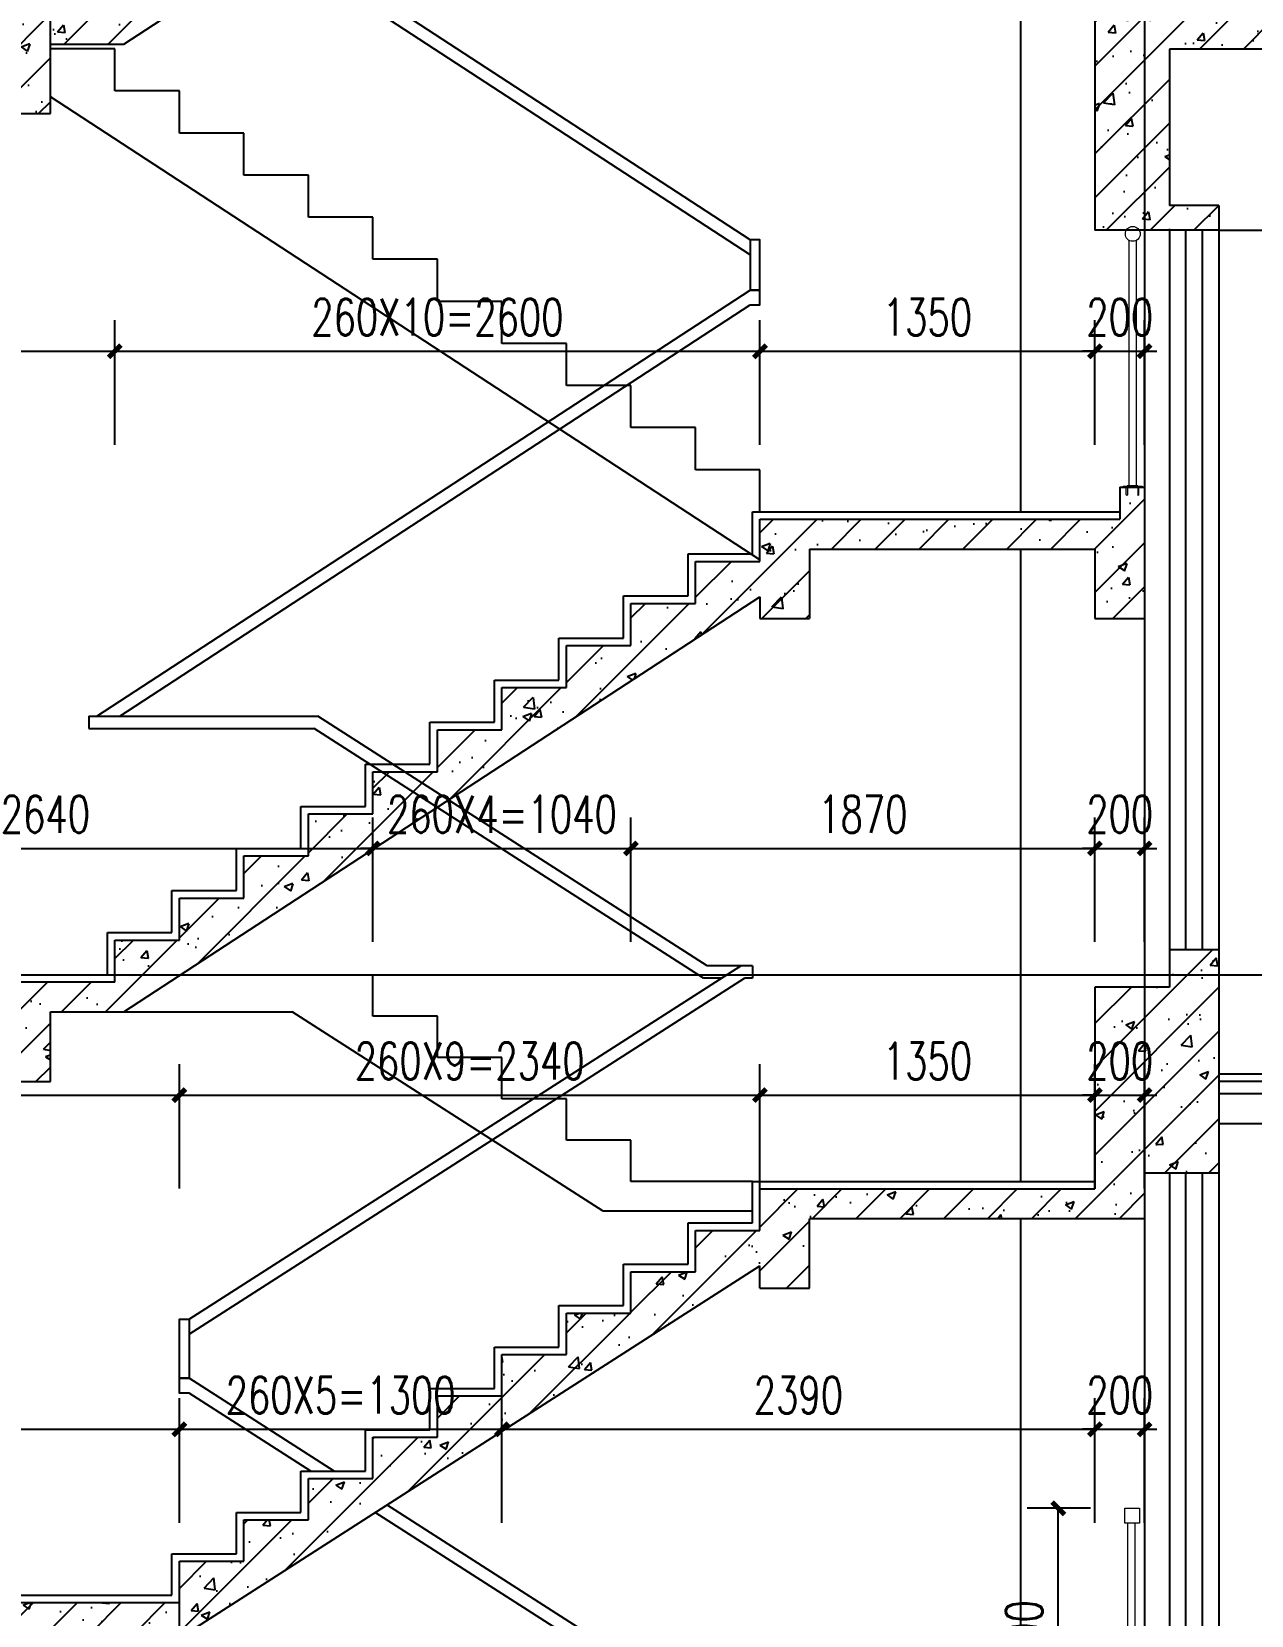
# Model space of a CAD drawing. Extents: x 1738711 to 2346805, y 1189731 to 2516152.
# Drawn here: x 1950442 to 1955357, y 1374490 to 1380872 of the extents above; entities that cross this region are included whole.
import ezdxf

# ---------------------------------------------------------------- set-up
doc = ezdxf.new("R2010")
doc.units = 0
doc.header["$LTSCALE"] = 1000
doc.header["$MEASUREMENT"] = 0
doc.linetypes.add('复件 140224通州运河二期售楼部条件图_t3$0$X-ME SHAFT SH$0$X-B2$0$WATER_LINE', pattern=[0])
for name, color, linetype in [('DOTE', 1, 'Continuous'), ('PUB_DIM', 3, 'Continuous'), ('PUB_HATCH', 8, 'Continuous'), ('S_E_STAIR', 4, 'Continuous'), ('WALL', 40, 'Continuous'), ('WINDOW', 144, 'Continuous'), ('切线', 35, 'Continuous'), ('看线', 8, 'Continuous')]:
    doc.layers.add(name, color=color, linetype=linetype)
doc.layers.add('填充', color=252, linetype='Continuous', lineweight=5)
doc.layers.add('栏杆', color=6, linetype='Continuous', lineweight=15)
doc.styles.add('_TCH_DIM_T3', font='SIMPLEX', dxfattribs={"width": 0.705882, "bigfont": 'GBCBIG'})
doc.dimstyles.new('_TCH_ARCH&&50', dxfattribs={"dimtxt": 148.75, "dimasz": 50, "dimexe": 125, "dimexo": 150, "dimgap": 63.125, "dimtad": 1, "dimdec": 0, "dimzin": 0, "dimdsep": 46, "dimtxsty": '_TCH_DIM_T3', "dimblk": 'ARCHTICK', "dimcen": 0.09, "dimclrt": 7, "dimazin": 2, "dimtfac": 1, "dimtdec": 0, "dimtix": 1, "dimtmove": 2, "dimatfit": 3, "dimfxl": 50, "dimtolj": 1, "dimtzin": 0, "dimarcsym": 0})
pattern_1 = [(45, (0, 0), (-88.3883476, 88.3883476), []), (50, (0, 0), (358.63009, -31.376067), [37.5, -412.5]), (355, (0, 0), (-69.375667, 376.096067), [30, -330]), (100.4514, (29.9, -2.6), (289.25469, 344.71977), [31.870095, -350.571056]), (46.1842, (0, 100), (533.620524, -82.75951), [56.25, -618.75]), (96.6356, (44.47, 93.1), (467.33135, 487.05894), [47.80514, -525.8565]), (351.1842, (0, 100), (467.33097, 487.0593), [45, -495]), (21, (50, 75), (298.453526, -201.309445), [37.5, -412.5]), (326, (50, 75), (121.657666, 362.57502), [30, -330]), (71.4514, (74.87, 58.22), (420.111314, 161.26525), [31.870095, -350.571056]), (37.5, (0, 0), (6.079928, 166.446927), [0, -326, 0, -335, 0, -331.25]), (7.5, (0, 0), (131.534769, 197.205856), [0, -191, 0, -318.5, 0, -126.25]), (327.5, (-111.5, 0), (266.911218, -11.277436), [0, -125, 0, -390, 0, -517.5]), (317.5, (-161.5, 0), (291.593085, 50.052491), [0, -162.5, 0, -259, 0, -367.5])]

# ---------------------------------------------------------------- blocks, each defined once
blk = doc.blocks.new('_ArchTick')
at = {"color": 0, "linetype": 'ByBlock', "const_width": 0.4}
blk.add_lwpolyline([(-0.5, -0.5), (0.5, 0.5)], dxfattribs=at)
blk = doc.blocks.new('*D289')
at = {"layer": 'Defpoints', "color": 0, "transparency": 16777216}
for p in [(1954579.4, 1374921.6), (1954859.2, 1374921.6), (1954859.2, 1373821.6)]:
    blk.add_point(p, dxfattribs=at)
at = {"layer": 'PUB_DIM', "color": 0, "lineweight": -2, "transparency": 16777216}
for p, q in [((1954709.2, 1374921.6), (1954454.4, 1374921.6)), ((1954579.4, 1373821.6), (1954579.4, 1374921.6)), ((1954709.2, 1373821.6), (1954454.4, 1373821.6))]:
    blk.add_line(p, q, dxfattribs=at)
at = {"layer": 'PUB_DIM', "color": 0, "lineweight": -2, "transparency": 16777216, "xscale": 50, "yscale": 50, "zscale": 50}
for p, rotation in [((1954579.4, 1374921.6), 90), ((1954579.4, 1373821.6), 270)]:
    blk.add_blockref('_ArchTick', p, dxfattribs=dict(at, rotation=rotation))
at = {"layer": 'PUB_DIM', "color": 7, "transparency": 16777216, "insert": (1954441.9, 1374371.6), "char_height": 148.75, "attachment_point": 5, "rotation": 90, "style": '_TCH_DIM_T3'}
blk.add_mtext('\\A1;1100', dxfattribs=at)
blk = doc.blocks.new('*D1285')
at = {"layer": 'Defpoints', "color": 0, "transparency": 16777216}
for p in [(1951036.9, 1376586.5), (1949176.9, 1376059.7), (1951036.9, 1376059.7)]:
    blk.add_point(p, dxfattribs=at)
at = {"layer": 'PUB_DIM', "color": 0, "lineweight": -2, "transparency": 16777216}
for p, q in [((1949176.9, 1376209.7), (1949176.9, 1376711.5)), ((1951036.9, 1376209.7), (1951036.9, 1376711.5)), ((1949176.9, 1376586.5), (1951036.9, 1376586.5))]:
    blk.add_line(p, q, dxfattribs=at)
at = {"layer": 'PUB_DIM', "color": 0, "lineweight": -2, "transparency": 16777216, "xscale": 50, "yscale": 50, "zscale": 50, "rotation": 180}
blk.add_blockref('_ArchTick', (1949176.9, 1376586.5), dxfattribs=at)
at = {"layer": 'PUB_DIM', "color": 0, "lineweight": -2, "transparency": 16777216, "xscale": 50, "yscale": 50, "zscale": 50}
blk.add_blockref('_ArchTick', (1951036.9, 1376586.5), dxfattribs=at)
at = {"layer": 'PUB_DIM', "color": 7, "transparency": 16777216, "insert": (1950106.9, 1376724), "char_height": 148.75, "attachment_point": 5, "style": '_TCH_DIM_T3'}
blk.add_mtext('\\A1;1860', dxfattribs=at)
blk = doc.blocks.new('*D1286')
at = {"layer": 'Defpoints', "color": 0, "transparency": 16777216}
for p in [(1953376.9, 1376586.5), (1951036.9, 1376059.7), (1953376.9, 1376059.7)]:
    blk.add_point(p, dxfattribs=at)
at = {"layer": 'PUB_DIM', "color": 0, "lineweight": -2, "transparency": 16777216}
for p, q in [((1951036.9, 1376209.7), (1951036.9, 1376711.5)), ((1953376.9, 1376209.7), (1953376.9, 1376711.5)), ((1951036.9, 1376586.5), (1953376.9, 1376586.5))]:
    blk.add_line(p, q, dxfattribs=at)
at = {"layer": 'PUB_DIM', "color": 0, "lineweight": -2, "transparency": 16777216, "xscale": 50, "yscale": 50, "zscale": 50, "rotation": 180}
blk.add_blockref('_ArchTick', (1951036.9, 1376586.5), dxfattribs=at)
at = {"layer": 'PUB_DIM', "color": 0, "lineweight": -2, "transparency": 16777216, "xscale": 50, "yscale": 50, "zscale": 50}
blk.add_blockref('_ArchTick', (1953376.9, 1376586.5), dxfattribs=at)
at = {"layer": 'PUB_DIM', "color": 7, "transparency": 16777216, "insert": (1952206.9, 1376724), "char_height": 148.75, "attachment_point": 5, "style": '_TCH_DIM_T3'}
blk.add_mtext('\\A1;260X9=2340', dxfattribs=at)
blk = doc.blocks.new('*D1287')
at = {"layer": 'Defpoints', "color": 0, "transparency": 16777216}
for p in [(1954726.9, 1376586.5), (1953376.9, 1376059.7), (1954726.9, 1376059.7)]:
    blk.add_point(p, dxfattribs=at)
at = {"layer": 'PUB_DIM', "color": 0, "lineweight": -2, "transparency": 16777216}
for p, q in [((1953376.9, 1376209.7), (1953376.9, 1376711.5)), ((1954726.9, 1376209.7), (1954726.9, 1376711.5)), ((1953376.9, 1376586.5), (1954726.9, 1376586.5))]:
    blk.add_line(p, q, dxfattribs=at)
at = {"layer": 'PUB_DIM', "color": 0, "lineweight": -2, "transparency": 16777216, "xscale": 50, "yscale": 50, "zscale": 50, "rotation": 180}
blk.add_blockref('_ArchTick', (1953376.9, 1376586.5), dxfattribs=at)
at = {"layer": 'PUB_DIM', "color": 0, "lineweight": -2, "transparency": 16777216, "xscale": 50, "yscale": 50, "zscale": 50}
blk.add_blockref('_ArchTick', (1954726.9, 1376586.5), dxfattribs=at)
at = {"layer": 'PUB_DIM', "color": 7, "transparency": 16777216, "insert": (1954051.9, 1376724), "char_height": 148.75, "attachment_point": 5, "style": '_TCH_DIM_T3'}
blk.add_mtext('\\A1;1350', dxfattribs=at)
blk = doc.blocks.new('*D1288')
at = {"layer": 'Defpoints', "color": 0, "transparency": 16777216}
for p in [(1954926.9, 1376586.5), (1954726.9, 1376059.7), (1954926.9, 1376059.7)]:
    blk.add_point(p, dxfattribs=at)
at = {"layer": 'PUB_DIM', "color": 0, "lineweight": -2, "transparency": 16777216}
for p, q in [((1954726.9, 1376209.7), (1954726.9, 1376711.5)), ((1954926.9, 1376209.7), (1954926.9, 1376711.5)), ((1954726.9, 1376586.5), (1954676.9, 1376586.5)), ((1954726.9, 1376586.5), (1954926.9, 1376586.5)), ((1954926.9, 1376586.5), (1954976.9, 1376586.5))]:
    blk.add_line(p, q, dxfattribs=at)
at = {"layer": 'PUB_DIM', "color": 0, "lineweight": -2, "transparency": 16777216, "xscale": 50, "yscale": 50, "zscale": 50}
blk.add_blockref('_ArchTick', (1954726.9, 1376586.5), dxfattribs=at)
at = {"layer": 'PUB_DIM', "color": 0, "lineweight": -2, "transparency": 16777216, "xscale": 50, "yscale": 50, "zscale": 50, "rotation": 180}
blk.add_blockref('_ArchTick', (1954926.9, 1376586.5), dxfattribs=at)
at = {"layer": 'PUB_DIM', "color": 7, "transparency": 16777216, "insert": (1954826.9, 1376724), "char_height": 148.75, "attachment_point": 5, "style": '_TCH_DIM_T3'}
blk.add_mtext('\\A1;200', dxfattribs=at)
blk = doc.blocks.new('*D1291')
at = {"layer": 'Defpoints', "color": 0, "transparency": 16777216}
for p in [(1951036.9, 1375239.9), (1949176.9, 1374713.1), (1951036.9, 1374713.1)]:
    blk.add_point(p, dxfattribs=at)
at = {"layer": 'PUB_DIM', "color": 0, "lineweight": -2, "transparency": 16777216}
for p, q in [((1949176.9, 1374863.1), (1949176.9, 1375364.9)), ((1951036.9, 1374863.1), (1951036.9, 1375364.9)), ((1949176.9, 1375239.9), (1951036.9, 1375239.9))]:
    blk.add_line(p, q, dxfattribs=at)
at = {"layer": 'PUB_DIM', "color": 0, "lineweight": -2, "transparency": 16777216, "xscale": 50, "yscale": 50, "zscale": 50, "rotation": 180}
blk.add_blockref('_ArchTick', (1949176.9, 1375239.9), dxfattribs=at)
at = {"layer": 'PUB_DIM', "color": 0, "lineweight": -2, "transparency": 16777216, "xscale": 50, "yscale": 50, "zscale": 50}
blk.add_blockref('_ArchTick', (1951036.9, 1375239.9), dxfattribs=at)
at = {"layer": 'PUB_DIM', "color": 7, "transparency": 16777216, "insert": (1950106.9, 1375377.4), "char_height": 148.75, "attachment_point": 5, "style": '_TCH_DIM_T3'}
blk.add_mtext('\\A1;1860', dxfattribs=at)
blk = doc.blocks.new('*D1292')
at = {"layer": 'Defpoints', "color": 0, "transparency": 16777216}
for p in [(1952336.9, 1375239.9), (1951036.9, 1374713.1), (1952336.9, 1374713.1)]:
    blk.add_point(p, dxfattribs=at)
at = {"layer": 'PUB_DIM', "color": 0, "lineweight": -2, "transparency": 16777216}
for p, q in [((1951036.9, 1374863.1), (1951036.9, 1375364.9)), ((1952336.9, 1374863.1), (1952336.9, 1375364.9)), ((1951036.9, 1375239.9), (1952336.9, 1375239.9))]:
    blk.add_line(p, q, dxfattribs=at)
at = {"layer": 'PUB_DIM', "color": 0, "lineweight": -2, "transparency": 16777216, "xscale": 50, "yscale": 50, "zscale": 50, "rotation": 180}
blk.add_blockref('_ArchTick', (1951036.9, 1375239.9), dxfattribs=at)
at = {"layer": 'PUB_DIM', "color": 0, "lineweight": -2, "transparency": 16777216, "xscale": 50, "yscale": 50, "zscale": 50}
blk.add_blockref('_ArchTick', (1952336.9, 1375239.9), dxfattribs=at)
at = {"layer": 'PUB_DIM', "color": 7, "transparency": 16777216, "insert": (1951686.9, 1375377.4), "char_height": 148.75, "attachment_point": 5, "style": '_TCH_DIM_T3'}
blk.add_mtext('\\A1;260X5=1300', dxfattribs=at)
blk = doc.blocks.new('*D1293')
at = {"layer": 'Defpoints', "color": 0, "transparency": 16777216}
for p in [(1954726.9, 1375239.9), (1952336.9, 1374713.1), (1954726.9, 1374713.1)]:
    blk.add_point(p, dxfattribs=at)
at = {"layer": 'PUB_DIM', "color": 0, "lineweight": -2, "transparency": 16777216}
for p, q in [((1952336.9, 1374863.1), (1952336.9, 1375364.9)), ((1954726.9, 1374863.1), (1954726.9, 1375364.9)), ((1952336.9, 1375239.9), (1954726.9, 1375239.9))]:
    blk.add_line(p, q, dxfattribs=at)
at = {"layer": 'PUB_DIM', "color": 0, "lineweight": -2, "transparency": 16777216, "xscale": 50, "yscale": 50, "zscale": 50, "rotation": 180}
blk.add_blockref('_ArchTick', (1952336.9, 1375239.9), dxfattribs=at)
at = {"layer": 'PUB_DIM', "color": 0, "lineweight": -2, "transparency": 16777216, "xscale": 50, "yscale": 50, "zscale": 50}
blk.add_blockref('_ArchTick', (1954726.9, 1375239.9), dxfattribs=at)
at = {"layer": 'PUB_DIM', "color": 7, "transparency": 16777216, "insert": (1953531.9, 1375377.4), "char_height": 148.75, "attachment_point": 5, "style": '_TCH_DIM_T3'}
blk.add_mtext('\\A1;2390', dxfattribs=at)
blk = doc.blocks.new('*D1294')
at = {"layer": 'Defpoints', "color": 0, "transparency": 16777216}
for p in [(1954926.9, 1375239.9), (1954726.9, 1374713.1), (1954926.9, 1374713.1)]:
    blk.add_point(p, dxfattribs=at)
at = {"layer": 'PUB_DIM', "color": 0, "lineweight": -2, "transparency": 16777216}
for p, q in [((1954726.9, 1374863.1), (1954726.9, 1375364.9)), ((1954926.9, 1374863.1), (1954926.9, 1375364.9)), ((1954726.9, 1375239.9), (1954676.9, 1375239.9)), ((1954726.9, 1375239.9), (1954926.9, 1375239.9)), ((1954926.9, 1375239.9), (1954976.9, 1375239.9))]:
    blk.add_line(p, q, dxfattribs=at)
at = {"layer": 'PUB_DIM', "color": 0, "lineweight": -2, "transparency": 16777216, "xscale": 50, "yscale": 50, "zscale": 50}
blk.add_blockref('_ArchTick', (1954726.9, 1375239.9), dxfattribs=at)
at = {"layer": 'PUB_DIM', "color": 0, "lineweight": -2, "transparency": 16777216, "xscale": 50, "yscale": 50, "zscale": 50, "rotation": 180}
blk.add_blockref('_ArchTick', (1954926.9, 1375239.9), dxfattribs=at)
at = {"layer": 'PUB_DIM', "color": 7, "transparency": 16777216, "insert": (1954826.9, 1375377.4), "char_height": 148.75, "attachment_point": 5, "style": '_TCH_DIM_T3'}
blk.add_mtext('\\A1;200', dxfattribs=at)
blk = doc.blocks.new('*D1359')
at = {"layer": 'Defpoints', "color": 0, "transparency": 16777216}
for p in [(1950776.9, 1379583.8), (1949176.9, 1379057), (1950776.9, 1379057)]:
    blk.add_point(p, dxfattribs=at)
at = {"layer": 'PUB_DIM', "color": 0, "lineweight": -2, "transparency": 16777216}
for p, q in [((1949176.9, 1379207), (1949176.9, 1379708.8)), ((1950776.9, 1379207), (1950776.9, 1379708.8)), ((1949176.9, 1379583.8), (1950776.9, 1379583.8))]:
    blk.add_line(p, q, dxfattribs=at)
at = {"layer": 'PUB_DIM', "color": 0, "lineweight": -2, "transparency": 16777216, "xscale": 50, "yscale": 50, "zscale": 50, "rotation": 180}
blk.add_blockref('_ArchTick', (1949176.9, 1379583.8), dxfattribs=at)
at = {"layer": 'PUB_DIM', "color": 0, "lineweight": -2, "transparency": 16777216, "xscale": 50, "yscale": 50, "zscale": 50}
blk.add_blockref('_ArchTick', (1950776.9, 1379583.8), dxfattribs=at)
at = {"layer": 'PUB_DIM', "color": 7, "transparency": 16777216, "insert": (1949976.9, 1379721.3), "char_height": 148.75, "attachment_point": 5, "style": '_TCH_DIM_T3'}
blk.add_mtext('\\A1;1600', dxfattribs=at)
blk = doc.blocks.new('*D1360')
at = {"layer": 'Defpoints', "color": 0, "transparency": 16777216}
for p in [(1953376.9, 1379583.8), (1950776.9, 1379057), (1953376.9, 1379057)]:
    blk.add_point(p, dxfattribs=at)
at = {"layer": 'PUB_DIM', "color": 0, "lineweight": -2, "transparency": 16777216}
for p, q in [((1950776.9, 1379207), (1950776.9, 1379708.8)), ((1953376.9, 1379207), (1953376.9, 1379708.8)), ((1950776.9, 1379583.8), (1953376.9, 1379583.8))]:
    blk.add_line(p, q, dxfattribs=at)
at = {"layer": 'PUB_DIM', "color": 0, "lineweight": -2, "transparency": 16777216, "xscale": 50, "yscale": 50, "zscale": 50, "rotation": 180}
blk.add_blockref('_ArchTick', (1950776.9, 1379583.8), dxfattribs=at)
at = {"layer": 'PUB_DIM', "color": 0, "lineweight": -2, "transparency": 16777216, "xscale": 50, "yscale": 50, "zscale": 50}
blk.add_blockref('_ArchTick', (1953376.9, 1379583.8), dxfattribs=at)
at = {"layer": 'PUB_DIM', "color": 7, "transparency": 16777216, "insert": (1952076.9, 1379721.3), "char_height": 148.75, "attachment_point": 5, "style": '_TCH_DIM_T3'}
blk.add_mtext('\\A1;260X10=2600', dxfattribs=at)
blk = doc.blocks.new('*D1361')
at = {"layer": 'Defpoints', "color": 0, "transparency": 16777216}
for p in [(1954726.9, 1379583.8), (1953376.9, 1379057), (1954726.9, 1379057)]:
    blk.add_point(p, dxfattribs=at)
at = {"layer": 'PUB_DIM', "color": 0, "lineweight": -2, "transparency": 16777216}
for p, q in [((1953376.9, 1379207), (1953376.9, 1379708.8)), ((1954726.9, 1379207), (1954726.9, 1379708.8)), ((1953376.9, 1379583.8), (1954726.9, 1379583.8))]:
    blk.add_line(p, q, dxfattribs=at)
at = {"layer": 'PUB_DIM', "color": 0, "lineweight": -2, "transparency": 16777216, "xscale": 50, "yscale": 50, "zscale": 50, "rotation": 180}
blk.add_blockref('_ArchTick', (1953376.9, 1379583.8), dxfattribs=at)
at = {"layer": 'PUB_DIM', "color": 0, "lineweight": -2, "transparency": 16777216, "xscale": 50, "yscale": 50, "zscale": 50}
blk.add_blockref('_ArchTick', (1954726.9, 1379583.8), dxfattribs=at)
at = {"layer": 'PUB_DIM', "color": 7, "transparency": 16777216, "insert": (1954051.9, 1379721.3), "char_height": 148.75, "attachment_point": 5, "style": '_TCH_DIM_T3'}
blk.add_mtext('\\A1;1350', dxfattribs=at)
blk = doc.blocks.new('*D1362')
at = {"layer": 'Defpoints', "color": 0, "transparency": 16777216}
for p in [(1954926.9, 1379583.8), (1954726.9, 1379057), (1954926.9, 1379057)]:
    blk.add_point(p, dxfattribs=at)
at = {"layer": 'PUB_DIM', "color": 0, "lineweight": -2, "transparency": 16777216}
for p, q in [((1954726.9, 1379207), (1954726.9, 1379708.8)), ((1954926.9, 1379207), (1954926.9, 1379708.8)), ((1954726.9, 1379583.8), (1954676.9, 1379583.8)), ((1954726.9, 1379583.8), (1954926.9, 1379583.8)), ((1954926.9, 1379583.8), (1954976.9, 1379583.8))]:
    blk.add_line(p, q, dxfattribs=at)
at = {"layer": 'PUB_DIM', "color": 0, "lineweight": -2, "transparency": 16777216, "xscale": 50, "yscale": 50, "zscale": 50}
blk.add_blockref('_ArchTick', (1954726.9, 1379583.8), dxfattribs=at)
at = {"layer": 'PUB_DIM', "color": 0, "lineweight": -2, "transparency": 16777216, "xscale": 50, "yscale": 50, "zscale": 50, "rotation": 180}
blk.add_blockref('_ArchTick', (1954926.9, 1379583.8), dxfattribs=at)
at = {"layer": 'PUB_DIM', "color": 7, "transparency": 16777216, "insert": (1954826.9, 1379721.3), "char_height": 148.75, "attachment_point": 5, "style": '_TCH_DIM_T3'}
blk.add_mtext('\\A1;200', dxfattribs=at)
blk = doc.blocks.new('*D1365')
at = {"layer": 'Defpoints', "color": 0, "transparency": 16777216}
for p in [(1951816.9, 1377580.8), (1949176.9, 1377054), (1951816.9, 1377054)]:
    blk.add_point(p, dxfattribs=at)
at = {"layer": 'PUB_DIM', "color": 0, "lineweight": -2, "transparency": 16777216}
for p, q in [((1949176.9, 1377204), (1949176.9, 1377705.8)), ((1951816.9, 1377204), (1951816.9, 1377705.8)), ((1949176.9, 1377580.8), (1951816.9, 1377580.8))]:
    blk.add_line(p, q, dxfattribs=at)
at = {"layer": 'PUB_DIM', "color": 0, "lineweight": -2, "transparency": 16777216, "xscale": 50, "yscale": 50, "zscale": 50, "rotation": 180}
blk.add_blockref('_ArchTick', (1949176.9, 1377580.8), dxfattribs=at)
at = {"layer": 'PUB_DIM', "color": 0, "lineweight": -2, "transparency": 16777216, "xscale": 50, "yscale": 50, "zscale": 50}
blk.add_blockref('_ArchTick', (1951816.9, 1377580.8), dxfattribs=at)
at = {"layer": 'PUB_DIM', "color": 7, "transparency": 16777216, "insert": (1950496.9, 1377718.3), "char_height": 148.75, "attachment_point": 5, "style": '_TCH_DIM_T3'}
blk.add_mtext('\\A1;2640', dxfattribs=at)
blk = doc.blocks.new('*D1366')
at = {"layer": 'Defpoints', "color": 0, "transparency": 16777216}
for p in [(1952856.9, 1377580.8), (1951816.9, 1377054), (1952856.9, 1377054)]:
    blk.add_point(p, dxfattribs=at)
at = {"layer": 'PUB_DIM', "color": 0, "lineweight": -2, "transparency": 16777216}
for p, q in [((1951816.9, 1377204), (1951816.9, 1377705.8)), ((1952856.9, 1377204), (1952856.9, 1377705.8)), ((1951816.9, 1377580.8), (1951766.9, 1377580.8)), ((1951816.9, 1377580.8), (1952856.9, 1377580.8)), ((1952856.9, 1377580.8), (1952906.9, 1377580.8))]:
    blk.add_line(p, q, dxfattribs=at)
at = {"layer": 'PUB_DIM', "color": 0, "lineweight": -2, "transparency": 16777216, "xscale": 50, "yscale": 50, "zscale": 50}
blk.add_blockref('_ArchTick', (1951816.9, 1377580.8), dxfattribs=at)
at = {"layer": 'PUB_DIM', "color": 0, "lineweight": -2, "transparency": 16777216, "xscale": 50, "yscale": 50, "zscale": 50, "rotation": 180}
blk.add_blockref('_ArchTick', (1952856.9, 1377580.8), dxfattribs=at)
at = {"layer": 'PUB_DIM', "color": 7, "transparency": 16777216, "insert": (1952336.9, 1377718.3), "char_height": 148.75, "attachment_point": 5, "style": '_TCH_DIM_T3'}
blk.add_mtext('\\A1;260X4=1040', dxfattribs=at)
blk = doc.blocks.new('*D1367')
at = {"layer": 'Defpoints', "color": 0, "transparency": 16777216}
for p in [(1954726.9, 1377580.8), (1952856.9, 1377054), (1954726.9, 1377054)]:
    blk.add_point(p, dxfattribs=at)
at = {"layer": 'PUB_DIM', "color": 0, "lineweight": -2, "transparency": 16777216}
for p, q in [((1952856.9, 1377204), (1952856.9, 1377705.8)), ((1954726.9, 1377204), (1954726.9, 1377705.8)), ((1952856.9, 1377580.8), (1954726.9, 1377580.8))]:
    blk.add_line(p, q, dxfattribs=at)
at = {"layer": 'PUB_DIM', "color": 0, "lineweight": -2, "transparency": 16777216, "xscale": 50, "yscale": 50, "zscale": 50, "rotation": 180}
blk.add_blockref('_ArchTick', (1952856.9, 1377580.8), dxfattribs=at)
at = {"layer": 'PUB_DIM', "color": 0, "lineweight": -2, "transparency": 16777216, "xscale": 50, "yscale": 50, "zscale": 50}
blk.add_blockref('_ArchTick', (1954726.9, 1377580.8), dxfattribs=at)
at = {"layer": 'PUB_DIM', "color": 7, "transparency": 16777216, "insert": (1953791.9, 1377718.3), "char_height": 148.75, "attachment_point": 5, "style": '_TCH_DIM_T3'}
blk.add_mtext('\\A1;1870', dxfattribs=at)
blk = doc.blocks.new('*D1368')
at = {"layer": 'Defpoints', "color": 0, "transparency": 16777216}
for p in [(1954926.9, 1377580.8), (1954726.9, 1377054), (1954926.9, 1377054)]:
    blk.add_point(p, dxfattribs=at)
at = {"layer": 'PUB_DIM', "color": 0, "lineweight": -2, "transparency": 16777216}
for p, q in [((1954726.9, 1377204), (1954726.9, 1377705.8)), ((1954926.9, 1377204), (1954926.9, 1377705.8)), ((1954726.9, 1377580.8), (1954676.9, 1377580.8)), ((1954726.9, 1377580.8), (1954926.9, 1377580.8)), ((1954926.9, 1377580.8), (1954976.9, 1377580.8))]:
    blk.add_line(p, q, dxfattribs=at)
at = {"layer": 'PUB_DIM', "color": 0, "lineweight": -2, "transparency": 16777216, "xscale": 50, "yscale": 50, "zscale": 50}
blk.add_blockref('_ArchTick', (1954726.9, 1377580.8), dxfattribs=at)
at = {"layer": 'PUB_DIM', "color": 0, "lineweight": -2, "transparency": 16777216, "xscale": 50, "yscale": 50, "zscale": 50, "rotation": 180}
blk.add_blockref('_ArchTick', (1954926.9, 1377580.8), dxfattribs=at)
at = {"layer": 'PUB_DIM', "color": 7, "transparency": 16777216, "insert": (1954826.9, 1377718.3), "char_height": 148.75, "attachment_point": 5, "style": '_TCH_DIM_T3'}
blk.add_mtext('\\A1;200', dxfattribs=at)

msp = doc.modelspace()

# ---------------------------------------------------------------- hatches: boundary and pattern name
at = {"layer": 'PUB_HATCH', "linetype": '复件 140224通州运河二期售楼部条件图_t3$0$X-ME SHAFT SH$0$X-B2$0$WATER_LINE'}
h = msp.add_hatch(dxfattribs=at)
h.set_pattern_fill('钢筋混凝土', color=256, scale=50, style=0)
h.set_pattern_definition(pattern_1)
h.paths.add_polyline_path([(1950516.9, 1380821.6), (1950812.6, 1380821.6), (1953376.9, 1382494.1), (1953376.9, 1382406.9), (1953576.9, 1382406.9), (1953576.9, 1382686.9), (1954626.9, 1382686.9), (1954626.9, 1382406.9), (1954826.9, 1382406.9), (1954826.9, 1382936.9), (1954726.9, 1382936.9), (1954726.9, 1382806.9), (1953376.9, 1382806.9), (1953376.9, 1382637.3), (1953116.9, 1382637.3), (1953116.9, 1382467.8), (1952856.9, 1382467.8), (1952856.9, 1382298.2), (1952596.9, 1382298.2), (1952596.9, 1382128.6), (1952336.9, 1382128.6), (1952336.9, 1381959), (1952076.9, 1381959), (1952076.9, 1381789.5), (1951816.9, 1381789.5), (1951816.9, 1381619.9), (1951556.9, 1381619.9), (1951556.9, 1381450.3), (1951296.9, 1381450.3), (1951296.9, 1381280.8), (1951036.9, 1381280.8), (1951036.9, 1381111.2), (1950776.9, 1381111.2), (1950776.9, 1380941.6), (1948976.9, 1380941.6), (1948976.9, 1380541.6), (1949176.9, 1380541.6), (1949176.9, 1380821.6), (1950316.9, 1380821.6), (1950316.9, 1380541.6), (1950516.9, 1380541.6)])
h = msp.add_hatch(dxfattribs=at)
h.set_pattern_fill('钢筋混凝土', color=256, scale=50, style=0)
h.set_pattern_definition(pattern_1)
h.paths.add_polyline_path([(1955026.9, 1380801.6), (1956926.9, 1380801.6), (1956926.9, 1380071.6), (1957226.9, 1380071.6), (1957226.9, 1381871.6), (1957046.9, 1381871.6), (1957046.9, 1381791.6), (1957126.9, 1381791.6), (1957126.9, 1380921.6), (1955026.9, 1380921.6), (1955026.9, 1381791.6), (1955106.9, 1381791.6), (1955106.9, 1381871.6), (1954826.9, 1381871.6), (1954826.9, 1380921.6), (1954726.9, 1380921.6), (1954726.9, 1380071.6), (1955226.9, 1380071.6), (1955226.9, 1380171.6), (1955026.9, 1380171.6)])
h = msp.add_hatch(dxfattribs=at)
h.set_pattern_fill('钢筋混凝土', color=256, scale=50, style=0)
h.set_pattern_definition(pattern_1)
h.paths.add_polyline_path([(1953376.9, 1378594.1), (1953376.9, 1378506.9), (1953576.9, 1378506.9), (1953576.9, 1378786.9), (1954726.9, 1378786.9), (1954726.9, 1378506.9), (1954926.9, 1378506.9), (1954926.9, 1379036.9), (1954826.9, 1379036.9), (1954826.9, 1378906.9), (1953376.9, 1378906.9), (1953376.9, 1378737.3), (1953116.9, 1378737.3), (1953116.9, 1378567.8), (1952856.9, 1378567.8), (1952856.9, 1378398.2), (1952596.9, 1378398.2), (1952596.9, 1378228.6), (1952336.9, 1378228.6), (1952336.9, 1378059), (1952076.9, 1378059), (1952076.9, 1377889.5), (1951816.9, 1377889.5), (1951816.9, 1377719.9), (1951556.9, 1377719.9), (1951556.9, 1377550.3), (1951296.9, 1377550.3), (1951296.9, 1377380.8), (1951036.9, 1377380.8), (1951036.9, 1377211.2), (1950776.9, 1377211.2), (1950776.9, 1377041.6), (1948976.9, 1377041.6), (1948976.9, 1376641.6), (1949176.9, 1376641.6), (1949176.9, 1376921.6), (1950316.9, 1376921.6), (1950316.9, 1376641.6), (1950516.9, 1376641.6), (1950516.9, 1376921.6), (1950812.6, 1376921.6)])
h = msp.add_hatch(dxfattribs=at)
h.set_pattern_fill('钢筋混凝土', color=256, scale=50, style=0)
h.set_pattern_definition([(45, (1948134.23, 1373287.23), (-88.3883, 88.3883), []), (50, (1948134.23, 1373287.23), (358.63, -31.376), [37.5, -412.5]), (355, (1948134.23, 1373287.23), (-69.376, 376.096), [30, -330]), (100.4514, (1948164.1, 1373284.6), (289.255, 344.72), [31.87, -350.571]), (46.184, (1948134.23, 1373387.23), (533.62, -82.76), [56.25, -618.75]), (96.6356, (1948178.7, 1373380.33), (467.33, 487.06), [47.805, -525.856]), (351.184, (1948134.23, 1373387.2), (467.33, 487.06), [45, -495]), (21, (1948184.23, 1373362.23), (298.454, -201.309), [37.5, -412.5]), (326, (1948184.23, 1373362.23), (121.658, 362.575), [30, -330]), (71.4514, (1948209.1, 1373345.45), (420.111, 161.265), [31.87, -350.571]), (37.5, (1948134.23, 1373287.23), (6.08, 166.447), [0, -326, 0, -335, 0, -331.25]), (7.5, (1948134.23, 1373287.23), (131.5348, 197.206), [0, -191, 0, -318.5, 0, -126.25]), (327.5, (1948022.73, 1373287.23), (266.9112, -11.2774), [0, -125, 0, -390, 0, -517.5]), (317.5, (1947972.73, 1373287.23), (291.593, 50.0525), [0, -162.5, 0, -259, 0, -367.5])])
h.paths.add_polyline_path([(1948226.9, 1373371.6), (1948026.9, 1373371.6), (1948026.9, 1373171.6), (1948226.9, 1373171.6)])
h.paths.add_polyline_path([(1953376.9, 1375899.1), (1953376.9, 1375808.3), (1953576.9, 1375808.3), (1953576.9, 1376088.3), (1954926.9, 1376088.3), (1954926.9, 1376271.6), (1955226.9, 1376271.6), (1955226.9, 1377171.6), (1955026.9, 1377171.6), (1955026.9, 1377021.6), (1954726.9, 1377021.6), (1954726.9, 1376208.3), (1953376.9, 1376208.3), (1953376.9, 1376041.6), (1953116.9, 1376041.6), (1953116.9, 1375875), (1952856.9, 1375875), (1952856.9, 1375708.3), (1952596.9, 1375708.3), (1952596.9, 1375541.6), (1952336.9, 1375541.6), (1952336.9, 1375375), (1952076.9, 1375375), (1952076.9, 1375208.3), (1951816.9, 1375208.3), (1951816.9, 1375041.6), (1951556.9, 1375041.6), (1951556.9, 1374875), (1951296.9, 1374875), (1951296.9, 1374708.3), (1951036.9, 1374708.3), (1951036.9, 1374541.6), (1948026.9, 1374541.6), (1948026.9, 1374141.6), (1948226.9, 1374141.6), (1948226.9, 1374421.6), (1948976.9, 1374421.6), (1948976.9, 1374133.9), (1949176.9, 1374133.9), (1949176.9, 1374421.6), (1950316.9, 1374421.6), (1950316.9, 1374141.6), (1950516.9, 1374141.6), (1950516.9, 1374421.6), (1951072.1, 1374421.6)])

# ---------------------------------------------------------------- linework, layer by layer
at = {"layer": 'DOTE'}
for p, q in [((1954926.9, 1397223.8), (1954926.9, 1370014.9)), ((1946216.3, 1377071.6), (1957770.6, 1377071.6))]:
    msp.add_line(p, q, dxfattribs=at)
at = {"layer": 'S_E_STAIR'}
for p, q in [((1953336.9, 1379972.6), (1951423.8, 1381220.3)), ((1953336.9, 1380032.6), (1951469.8, 1381250.3)), ((1950516.9, 1380802.2), (1950516.9, 1380971.7)), ((1950776.9, 1380802.2), (1950516.9, 1380802.2)), ((1950776.9, 1380632.6), (1950776.9, 1380802.2)), ((1953376.9, 1378744.1), (1950516.9, 1380609.3)), ((1951036.9, 1380632.6), (1950776.9, 1380632.6)), ((1951036.9, 1380463), (1951036.9, 1380632.6)), ((1951296.9, 1380463), (1951036.9, 1380463)), ((1951296.9, 1380293.5), (1951296.9, 1380463)), ((1951556.9, 1380293.5), (1951296.9, 1380293.5)), ((1951556.9, 1380123.9), (1951556.9, 1380293.5)), ((1951816.9, 1380123.9), (1951556.9, 1380123.9)), ((1951816.9, 1379954.3), (1951816.9, 1380123.9)), ((1952076.9, 1379954.3), (1951816.9, 1379954.3)), ((1952076.9, 1379784.7), (1952076.9, 1379954.3)), ((1950704.4, 1378113.5), (1953336.9, 1379830.4)), ((1950796.4, 1378113.5), (1953336.9, 1379770.4)), ((1952336.9, 1379784.7), (1952076.9, 1379784.7)), ((1952336.9, 1379615.2), (1952336.9, 1379784.7)), ((1952596.9, 1379615.2), (1952336.9, 1379615.2)), ((1952596.9, 1379445.6), (1952596.9, 1379615.2)), ((1952856.9, 1379445.6), (1952596.9, 1379445.6)), ((1952856.9, 1379276), (1952856.9, 1379445.6)), ((1953116.9, 1379276), (1952856.9, 1379276)), ((1953116.9, 1379106.5), (1953116.9, 1379276)), ((1953376.9, 1379106.5), (1953116.9, 1379106.5)), ((1953376.9, 1378936.9), (1953376.9, 1379106.5)), ((1950671.9, 1378113.5), (1950671.9, 1378063.2)), ((1950671.9, 1378113.5), (1951595.6, 1378113.5)), ((1953164.3, 1377107.9), (1951595.6, 1378113.5)), ((1950671.9, 1378063.2), (1951580.4, 1378063.2)), ((1953149.5, 1377057.4), (1951580.4, 1378063.2)), ((1951042.6, 1377071.6), (1951816.9, 1377071.6)), ((1951076.9, 1375683.2), (1953299.5, 1377107.9)), ((1951816.9, 1376905), (1951816.9, 1377071.6)), ((1953346.9, 1377107.9), (1953164.3, 1377107.9)), ((1953346.9, 1377107.9), (1953346.9, 1377057.4)), ((1951076.9, 1375623.2), (1953314.3, 1377057.4)), ((1953220.7, 1377057.4), (1953149.5, 1377057.4)), ((1953346.9, 1377057.4), (1953314.3, 1377057.4)), ((1950812.6, 1376921.6), (1951491.7, 1376921.6)), ((1952744.9, 1376118.3), (1951491.7, 1376921.6)), ((1952076.9, 1376905), (1951816.9, 1376905)), ((1952076.9, 1376738.3), (1952076.9, 1376905)), ((1952336.9, 1376738.3), (1952076.9, 1376738.3)), ((1952336.9, 1376571.6), (1952336.9, 1376738.3)), ((1952596.9, 1376571.6), (1952336.9, 1376571.6)), ((1952596.9, 1376405), (1952596.9, 1376571.6)), ((1952856.9, 1376405), (1952596.9, 1376405)), ((1952856.9, 1376238.3), (1952856.9, 1376405)), ((1953346.9, 1376238.3), (1952856.9, 1376238.3)), ((1953346.9, 1376118.3), (1952744.9, 1376118.3)), ((1951660.9, 1375071.6), (1951076.9, 1375446)), ((1951567.3, 1375071.6), (1951076.9, 1375386)), ((1952629.5, 1374390.7), (1951826.7, 1374905.4)), ((1952644.3, 1374441.2), (1951873.5, 1374935.4)), ((1951036.9, 1374405), (1951036.9, 1374571.6))]:
    msp.add_line(p, q, dxfattribs=at)
for points in [[(1953336.9, 1379830.4), (1953376.9, 1379830.4), (1953376.9, 1380032.6), (1953336.9, 1380032.6)], [(1951076.9, 1375446), (1951036.9, 1375446), (1951036.9, 1375683.2), (1951076.9, 1375683.2)]]:
    msp.add_lwpolyline(points, close=True, dxfattribs=at)
for points in [[(1953336.9, 1379770.4), (1953376.9, 1379770.4), (1953376.9, 1379830.4), (1953336.9, 1379830.4)], [(1951076.9, 1375386), (1951036.9, 1375386), (1951036.9, 1375446), (1951076.9, 1375446)]]:
    msp.add_lwpolyline(points, dxfattribs=at)
at = {"layer": 'WALL'}
for p, q in [((1950812.6, 1380821.6), (1953376.9, 1382494.1)), ((1954726.9, 1380921.6), (1954726.9, 1380071.6)), ((1950516.9, 1380821.6), (1950812.6, 1380821.6)), ((1950516.9, 1380541.6), (1950516.9, 1380821.6)), ((1956926.9, 1380801.6), (1955026.9, 1380801.6)), ((1955026.9, 1380801.6), (1955026.9, 1380171.6)), ((1950316.9, 1380541.6), (1950516.9, 1380541.6)), ((1955226.9, 1380171.6), (1955026.9, 1380171.6)), ((1955226.9, 1380171.6), (1955226.9, 1380071.6)), ((1955226.9, 1380071.6), (1954726.9, 1380071.6)), ((1954826.9, 1379036.9), (1954926.9, 1379036.9)), ((1954826.9, 1379036.9), (1954826.9, 1378906.9)), ((1954926.9, 1379036.9), (1954926.9, 1378506.9)), ((1953376.9, 1378737.3), (1953376.9, 1378906.9)), ((1953376.9, 1378906.9), (1954826.9, 1378906.9)), ((1953116.9, 1378567.8), (1953116.9, 1378737.3)), ((1953116.9, 1378737.3), (1953376.9, 1378737.3)), ((1953576.9, 1378786.9), (1954726.9, 1378786.9)), ((1953576.9, 1378786.9), (1953576.9, 1378506.9)), ((1954726.9, 1378786.9), (1954726.9, 1378506.9)), ((1950812.6, 1376921.6), (1953376.9, 1378594.1)), ((1952856.9, 1378398.2), (1952856.9, 1378567.8)), ((1952856.9, 1378567.8), (1953116.9, 1378567.8)), ((1953376.9, 1378594.1), (1953376.9, 1378506.9)), ((1953376.9, 1378506.9), (1953576.9, 1378506.9)), ((1954726.9, 1378506.9), (1954926.9, 1378506.9)), ((1952596.9, 1378228.6), (1952596.9, 1378398.2)), ((1952596.9, 1378398.2), (1952856.9, 1378398.2)), ((1952336.9, 1378059), (1952336.9, 1378228.6)), ((1952336.9, 1378228.6), (1952596.9, 1378228.6)), ((1952076.9, 1377889.5), (1952076.9, 1378059)), ((1952076.9, 1378059), (1952336.9, 1378059)), ((1951816.9, 1377719.9), (1951816.9, 1377889.5)), ((1951816.9, 1377889.5), (1952076.9, 1377889.5)), ((1951556.9, 1377550.3), (1951556.9, 1377719.9)), ((1951556.9, 1377719.9), (1951816.9, 1377719.9)), ((1951296.9, 1377380.8), (1951296.9, 1377550.3)), ((1951296.9, 1377550.3), (1951556.9, 1377550.3)), ((1951036.9, 1377211.2), (1951036.9, 1377380.8)), ((1951036.9, 1377380.8), (1951296.9, 1377380.8)), ((1950776.9, 1377041.6), (1950776.9, 1377211.2)), ((1950776.9, 1377211.2), (1951036.9, 1377211.2)), ((1955226.9, 1377171.6), (1955026.9, 1377171.6)), ((1955026.9, 1377171.6), (1955026.9, 1377021.6)), ((1955226.9, 1377171.6), (1955226.9, 1376271.6)), ((1950776.9, 1377041.6), (1948976.9, 1377041.6)), ((1954726.9, 1377021.6), (1954726.9, 1376208.3)), ((1955026.9, 1377021.6), (1954726.9, 1377021.6)), ((1950516.9, 1376641.6), (1950516.9, 1376921.6)), ((1950516.9, 1376921.6), (1950812.6, 1376921.6)), ((1950316.9, 1376641.6), (1950516.9, 1376641.6)), ((1955226.9, 1376271.6), (1954926.9, 1376271.6)), ((1954926.9, 1376271.6), (1954926.9, 1376088.3)), ((1953376.9, 1376208.3), (1954726.9, 1376208.3)), ((1953376.9, 1376041.6), (1953376.9, 1376208.3)), ((1954926.9, 1376088.3), (1953576.9, 1376088.3)), ((1953576.9, 1375808.3), (1953576.9, 1376088.3)), ((1953116.9, 1375875), (1953116.9, 1376041.6)), ((1953116.9, 1376041.6), (1953376.9, 1376041.6)), ((1951072.1, 1374421.6), (1953376.9, 1375899.1)), ((1952856.9, 1375708.3), (1952856.9, 1375875)), ((1952856.9, 1375875), (1953116.9, 1375875)), ((1953376.9, 1375808.3), (1953376.9, 1375899.1)), ((1953376.9, 1375808.3), (1953576.9, 1375808.3)), ((1952596.9, 1375541.6), (1952596.9, 1375708.3)), ((1952596.9, 1375708.3), (1952856.9, 1375708.3)), ((1952336.9, 1375375), (1952336.9, 1375541.6)), ((1952336.9, 1375541.6), (1952596.9, 1375541.6)), ((1952076.9, 1375208.3), (1952076.9, 1375375)), ((1952076.9, 1375375), (1952336.9, 1375375)), ((1951816.9, 1375041.6), (1951816.9, 1375208.3)), ((1951816.9, 1375208.3), (1952076.9, 1375208.3)), ((1951556.9, 1374875), (1951556.9, 1375041.6)), ((1951556.9, 1375041.6), (1951816.9, 1375041.6)), ((1951296.9, 1374875), (1951556.9, 1374875)), ((1951296.9, 1374708.3), (1951296.9, 1374875)), ((1951036.9, 1374708.3), (1951296.9, 1374708.3)), ((1951036.9, 1374541.6), (1951036.9, 1374708.3)), ((1948026.9, 1374541.6), (1951036.9, 1374541.6))]:
    msp.add_line(p, q, dxfattribs=at)
at = {"layer": 'WINDOW'}
for p, q in [((1955026.9, 1380071.6), (1955026.9, 1377171.6)), ((1955093.6, 1377171.6), (1955093.6, 1380071.6)), ((1955160.2, 1377171.6), (1955160.2, 1380071.6)), ((1955226.9, 1380071.6), (1955226.9, 1377171.6)), ((1955026.9, 1376271.6), (1955026.9, 1371071.6)), ((1955093.6, 1371071.6), (1955093.6, 1376271.6)), ((1955160.2, 1371071.6), (1955160.2, 1376271.6)), ((1955226.9, 1376271.6), (1955226.9, 1371071.6))]:
    msp.add_line(p, q, dxfattribs=at)
msp.add_lwpolyline([(1957226.9, 1376671.6), (1955226.9, 1376671.6), (1955226.9, 1376642.8), (1957226.9, 1376642.8)], close=True, dxfattribs=at)
at = {"layer": '切线'}
for p, q in [((1953346.9, 1378767.3), (1953346.9, 1378936.9)), ((1953346.9, 1378936.9), (1954826.9, 1378936.9)), ((1953086.9, 1378597.8), (1953086.9, 1378767.3)), ((1953086.9, 1378767.3), (1953346.9, 1378767.3)), ((1952826.9, 1378428.2), (1952826.9, 1378597.8)), ((1952826.9, 1378597.8), (1953086.9, 1378597.8)), ((1952566.9, 1378258.6), (1952566.9, 1378428.2)), ((1952566.9, 1378428.2), (1952826.9, 1378428.2)), ((1952306.9, 1378089), (1952306.9, 1378258.6)), ((1952306.9, 1378258.6), (1952566.9, 1378258.6)), ((1952046.9, 1377919.5), (1952046.9, 1378089)), ((1952046.9, 1378089), (1952306.9, 1378089)), ((1951786.9, 1377749.9), (1951786.9, 1377919.5)), ((1951786.9, 1377919.5), (1952046.9, 1377919.5)), ((1951526.9, 1377580.3), (1951526.9, 1377749.9)), ((1951526.9, 1377749.9), (1951786.9, 1377749.9)), ((1951266.9, 1377410.8), (1951266.9, 1377580.3)), ((1951266.9, 1377580.3), (1951526.9, 1377580.3)), ((1951006.9, 1377241.2), (1951006.9, 1377410.8)), ((1951006.9, 1377410.8), (1951266.9, 1377410.8)), ((1950746.9, 1377071.6), (1950746.9, 1377241.2)), ((1950746.9, 1377241.2), (1951006.9, 1377241.2)), ((1949176.9, 1377071.6), (1950746.9, 1377071.6)), ((1953346.9, 1376071.6), (1953346.9, 1376238.3)), ((1953346.9, 1376238.3), (1954726.9, 1376238.3)), ((1953086.9, 1375905), (1953086.9, 1376071.6)), ((1953086.9, 1376071.6), (1953346.9, 1376071.6)), ((1952826.9, 1375738.3), (1952826.9, 1375905)), ((1952826.9, 1375905), (1953086.9, 1375905)), ((1952566.9, 1375571.6), (1952566.9, 1375738.3)), ((1952566.9, 1375738.3), (1952826.9, 1375738.3)), ((1952306.9, 1375405), (1952306.9, 1375571.6)), ((1952306.9, 1375571.6), (1952566.9, 1375571.6)), ((1952046.9, 1375238.3), (1952046.9, 1375405)), ((1952046.9, 1375405), (1952306.9, 1375405)), ((1951786.9, 1375071.6), (1951786.9, 1375238.3)), ((1951786.9, 1375238.3), (1952046.9, 1375238.3)), ((1951526.9, 1374905), (1951526.9, 1375071.6)), ((1951526.9, 1375071.6), (1951786.9, 1375071.6)), ((1951266.9, 1374905), (1951526.9, 1374905)), ((1951266.9, 1374738.3), (1951266.9, 1374905)), ((1951006.9, 1374738.3), (1951266.9, 1374738.3)), ((1951006.9, 1374571.6), (1951006.9, 1374738.3)), ((1949176.9, 1374571.6), (1951006.9, 1374571.6))]:
    msp.add_line(p, q, dxfattribs=at)
at = {"layer": '填充'}
msp.add_line((1954857.4, 1379042.3), (1954899.6, 1379042.3), dxfattribs=at)
msp.add_lwpolyline([(1954916.9, 1379036.9), (1954840.1, 1379036.9), (1954840.1, 1379040), (1954916.9, 1379040)], close=True, dxfattribs=at)
msp.add_lwpolyline([(1954916.9, 1379036.9), (1954840.1, 1379036.9), (1954840.1, 1379040), (1954916.9, 1379040)], close=True, dxfattribs=at)
for points in [[(1954857.8, 1379040), (1954857.8, 1379005.5, -1), (1954853.2, 1379005.5), (1954853.2, 1379040)], [(1954899.3, 1379040), (1954899.3, 1379005.5, 1), (1954903.9, 1379005.5), (1954903.9, 1379040)]]:
    msp.add_lwpolyline(points, format="xyb", dxfattribs=at)
for centre, radius, start, end in [((1954858.9, 1379040), 1.73, 48.23878, 180), ((1954860.6, 1379038.2), 3.53, 60.31985, 149.74924), ((1954863.5, 1379040), 1.73, 48.23878, 180), ((1954865.8, 1379040), 1.73, 48.23878, 180), ((1954868.1, 1379040), 1.73, 48.23878, 180), ((1954870.4, 1379040), 1.73, 48.23878, 180), ((1954872.7, 1379040), 1.73, 48.23878, 180), ((1954875, 1379040), 1.73, 48.23878, 180), ((1954877.3, 1379040), 1.73, 48.23878, 180), ((1954879.6, 1379040), 1.73, 48.23878, 180), ((1954881.9, 1379040), 1.73, 48.23878, 180), ((1954884.2, 1379040), 1.73, 48.23878, 180), ((1954886.5, 1379040), 1.73, 48.23878, 180), ((1954888.8, 1379040), 1.73, 48.23878, 180), ((1954891.1, 1379040), 1.73, 48.23878, 180), ((1954893.4, 1379040), 1.73, 48.23878, 180), ((1954895.7, 1379040), 1.73, 48.23878, 180), ((1954898, 1379040), 1.73, 359.99996, 180)]:
    msp.add_arc(centre, radius, start, end, dxfattribs=at)
at = {"layer": '栏杆', "color": 6, "ltscale": 100}
msp.add_line((1954859.2, 1373821.6), (1954859.2, 1374861.6), dxfattribs=at)
for points in [[(1954864.6, 1379041.9), (1954864.6, 1380030.9)], [(1954894.6, 1379041.9), (1954894.6, 1380030.9)], [(1954889.2, 1373821.6), (1954889.2, 1374861.6)]]:
    msp.add_lwpolyline(points, dxfattribs=at)
msp.add_lwpolyline([(1954846.9, 1374921.6), (1954906.9, 1374921.6), (1954906.9, 1374861.6), (1954846.9, 1374861.6)], close=True, dxfattribs=at)
msp.add_circle((1954879.6, 1380056.9), 30, dxfattribs=at)
at = {"layer": '看线'}
for p, q in [((1954426.9, 1382686.9), (1954426.9, 1378936.9)), ((1955226.9, 1380071.6), (1956926.9, 1380071.6)), ((1954426.9, 1378786.9), (1954426.9, 1376238.3)), ((1954426.9, 1376088.3), (1954426.9, 1373571.6))]:
    msp.add_line(p, q, dxfattribs=at)
msp.add_lwpolyline([(1957226.9, 1376591.2), (1955226.9, 1376591.2), (1955226.9, 1376471.6), (1957226.9, 1376471.6)], close=True, dxfattribs=at)

# ---------------------------------------------------------------- dimensions: what is measured, and where the dimension line sits
at = {"layer": 'PUB_DIM'}
for p1, p2, distance, picture, middle in [((1949176.9, 1379057), (1950776.9, 1379057), 526.8, '*D1359', (1949976.9, 1379721.3)), ((1953376.9, 1379057), (1954726.9, 1379057), 526.8, '*D1361', (1954051.9, 1379721.3)), ((1954726.9, 1379057), (1954926.9, 1379057), 526.8, '*D1362', (1954826.9, 1379721.3)), ((1949176.9, 1377054), (1951816.9, 1377054), 526.8, '*D1365', (1950496.9, 1377718.3)), ((1952856.9, 1377054), (1954726.9, 1377054), 526.8, '*D1367', (1953791.9, 1377718.3)), ((1954726.9, 1377054), (1954926.9, 1377054), 526.8, '*D1368', (1954826.9, 1377718.3)), ((1949176.9, 1376059.7), (1951036.9, 1376059.7), 526.8, '*D1285', (1950106.9, 1376724)), ((1953376.9, 1376059.7), (1954726.9, 1376059.7), 526.8, '*D1287', (1954051.9, 1376724)), ((1954726.9, 1376059.7), (1954926.9, 1376059.7), 526.8, '*D1288', (1954826.9, 1376724)), ((1949176.9, 1374713.1), (1951036.9, 1374713.1), 526.8, '*D1291', (1950106.9, 1375377.4)), ((1952336.9, 1374713.1), (1954726.9, 1374713.1), 526.8, '*D1293', (1953531.9, 1375377.4)), ((1954726.9, 1374713.1), (1954926.9, 1374713.1), 526.8, '*D1294', (1954826.9, 1375377.4)), ((1954859.2, 1373821.6), (1954859.2, 1374921.6), 279.8, '*D289', (1954441.9, 1374371.6))]:
    dim = msp.add_aligned_dim(p1=p1, p2=p2, distance=distance, dimstyle='_TCH_ARCH&&50', dxfattribs=at)
    dim.commit()
    dim.dimension.update_dxf_attribs({"geometry": picture, "text_midpoint": middle})
for p1, p2, text, picture, middle in [((1950776.9, 1379057), (1953376.9, 1379057), '260X10=2600', '*D1360', (1952076.9, 1379721.3)), ((1951816.9, 1377054), (1952856.9, 1377054), '260X4=1040', '*D1366', (1952336.9, 1377718.3)), ((1951036.9, 1376059.7), (1953376.9, 1376059.7), '260X9=2340', '*D1286', (1952206.9, 1376724)), ((1951036.9, 1374713.1), (1952336.9, 1374713.1), '260X5=1300', '*D1292', (1951686.9, 1375377.4))]:
    dim = msp.add_aligned_dim(p1=p1, p2=p2, distance=526.8, text=text, dimstyle='_TCH_ARCH&&50', dxfattribs=at)
    dim.commit()
    dim.dimension.update_dxf_attribs({"geometry": picture, "text_midpoint": middle})

doc.saveas('drawing.dxf')
